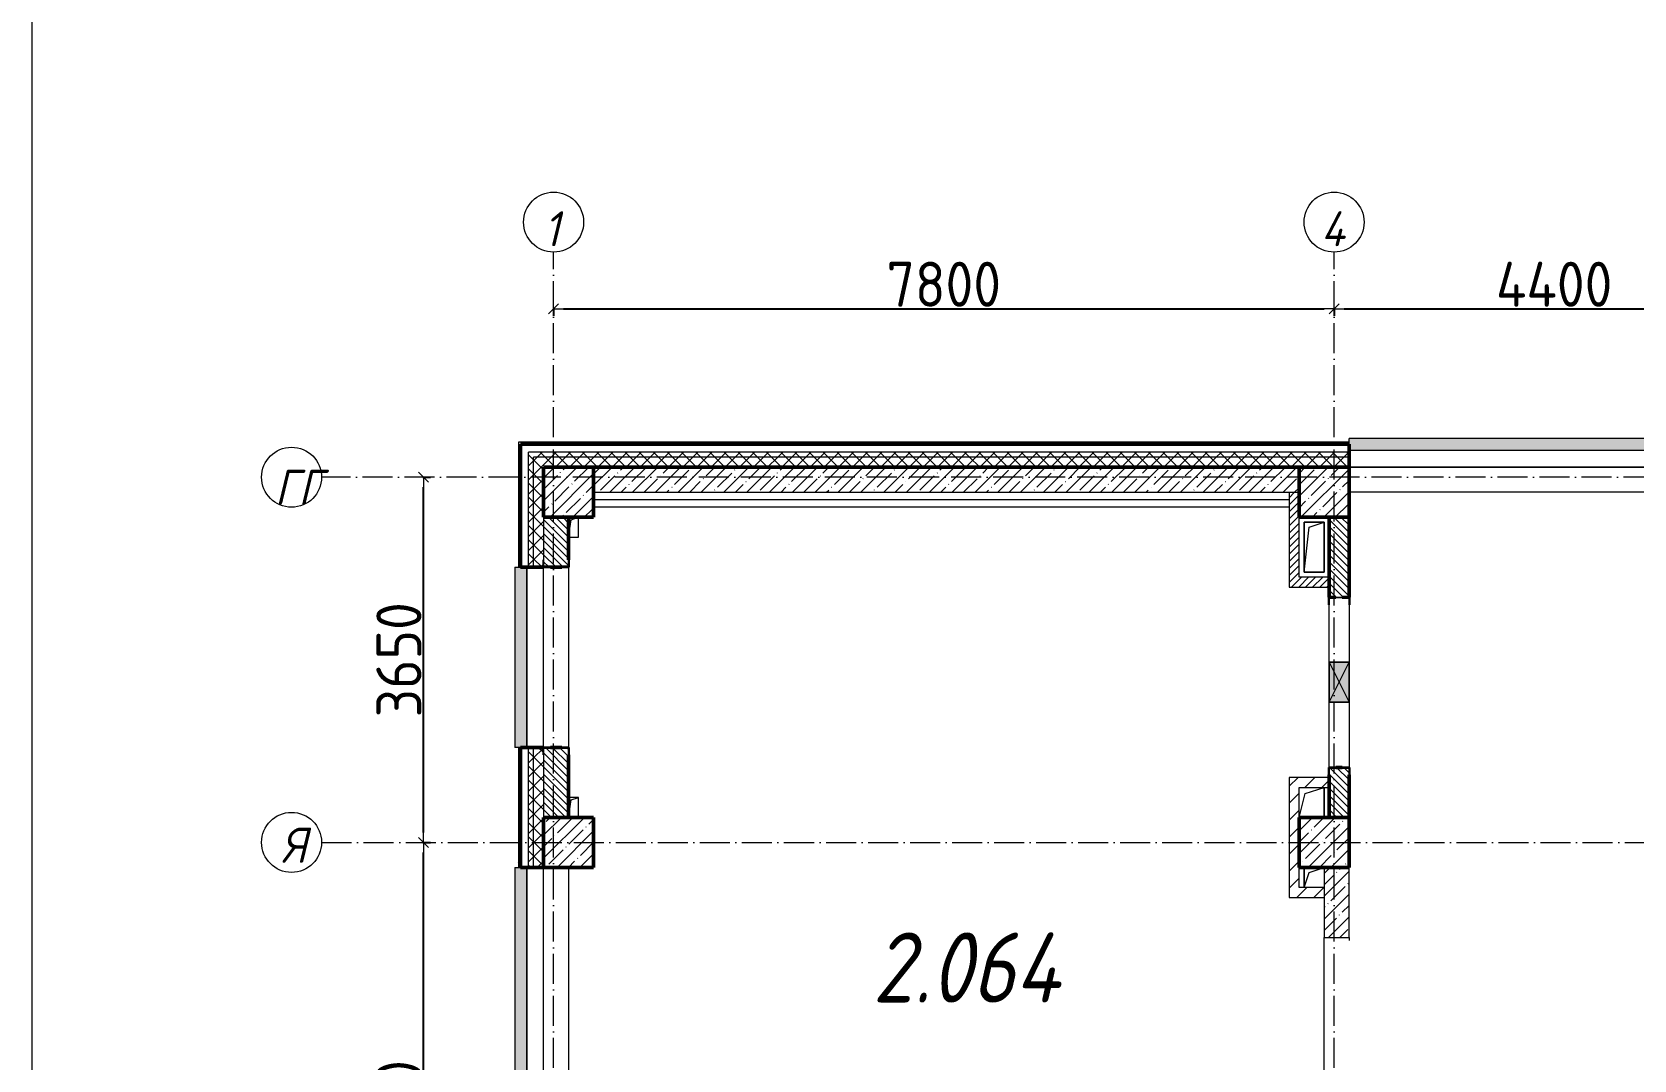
# Model space of a CAD drawing. Header units: millimetres. Extents: x -12989 to 629078, y -109036 to 555275.
# Drawn here: x 35697 to 51707, y 105520 to 115795 of the extents above; entities that cross this region are included whole.
import ezdxf

# ---------------------------------------------------------------- set-up
doc = ezdxf.new("R2010")
doc.units = ezdxf.units.MM
doc.linetypes.add('50_200_ШТРИХ_1Т_ш5_п1_п1_', pattern=[700, 500, -100, 0, -100])
for name, color, linetype, lineweight in [('A-____-____-DIMS', 7, 'Continuous', 9), ('A-DETL-____-OTLN-4', 7, 'Continuous', 18), ('A-DETL-GENF-OTLN', 7, 'Continuous', 9), ('A-FLOR-____-OTLN', 7, 'Continuous', 9), ('A-GENM-____-MCUT', 7, 'Continuous', 25), ('A-GENM-____-OTLN', 7, 'Continuous', 9), ('A-GENM-____-OTLN-1', 7, 'Continuous', 25), ('A-GLAZ-____-OTLN', 7, 'Continuous', 9), ('A-WALL-____-MCUT-1', 7, 'Continuous', 9), ('A-WALL-____-MCUT-2', 7, 'Continuous', 50), ('A-WALL-____-MCUT-3', 7, 'Continuous', 9), ('A-WALL-____-OTLN', 7, 'Continuous', 9), ('A-WALL-____-PATT-1', 7, 'Continuous', 9), ('A-WALL-FNSH-MCUT-1', 7, 'Continuous', 9), ('I-WALL-____-OTLN', 7, 'Continuous', 9), ('S-COLS-____-MCUT', 7, 'Continuous', 50), ('S-COLS-____-OTLN', 7, 'Continuous', 9), ('S-GRID-____-IDEN', 7, 'Continuous', 9), ('S-GRID-____-OTLN-1', 7, '50_200_ШТРИХ_1Т_ш5_п1_п1_', 9), ('Марки помещений', 7, 'Continuous', 9)]:
    doc.layers.add(name, color=color, linetype=linetype, lineweight=lineweight)
doc.layers.add('A-GLAZ-____-OTLN-1', color=7, linetype='Continuous', lineweight=9, true_color=0xc0c0c0)
doc.styles.add('ISOCPEUR_I', font='isocpeui.ttf', dxfattribs={"width": 0.9, "height": 2.5})
doc.styles.add('ISOCPEUR_I_3', font='isocpeui.ttf', dxfattribs={"width": 0.85, "height": 2.2})
doc.styles.add('СПДС', font='isocpeur.ttf', dxfattribs={"width": 0.9})
doc.dimstyles.new('Размера А3', dxfattribs={"dimtxt": 200, "dimasz": 100, "dimexe": 70, "dimexo": 100, "dimgap": 20, "dimtad": 1, "dimdec": 0, "dimrnd": 10, "dimzin": 0, "dimdsep": 46, "dimtxsty": 'СПДС', "dimblk": 'ARROWHEAD_6', "dimcen": 1, "dimclrd": 256, "dimclre": 256, "dimclrt": 256, "dimazin": 0, "dimtfac": 1, "dimtdec": 0, "dimtmove": 2, "dimatfit": 3, "dimfxl": 1, "dimtolj": 1, "dimtzin": 0, "dimarcsym": 0})
pattern_1 = [(45, (43259.71, 63713.66), (-70.71068, 70.71068), []), (135, (43259.71, 63713.66), (-70.71068, -70.71068), [])]
pattern_2 = [(45, (43259.71, 63713.66), (-35.35534, 35.35534), [])]
pattern_3 = [(45, (43259.71, 63713.66), (-114.04925, 114.04925), []), (45, (43373.76, 63713.66), (-114.04925, 114.04925), [201.612, -40.322, 3.353, -36.97])]
pattern_4 = [(135, (43259.71, 63713.66), (-35.35534, -35.35534), [])]
pattern_5 = [(45, (43259.71, 63713.66), (-84.8528, 84.8528), [])]
pattern_6 = [(45, (43259.71, 63713.66), (-85.53659, 85.53659), []), (45, (43316.74, 63713.66), (-85.53659, 85.53659), [])]

# ---------------------------------------------------------------- blocks, each defined once
blk = doc.blocks.new('BSC_Колонна _Прямоугольная - 500х500-V40-АР1_План отверстий 2 этажа в осях 1-64_А-ГГ')
at = {"layer": 'S-COLS-____-OTLN'}
h = blk.add_hatch(dxfattribs=at)
h.set_pattern_fill('FP_69', color=256, style=0, pattern_type=2)
h.set_pattern_definition([(45, (2200, -47481.04), (-114.04925, 114.04925), []), (45, (2314.05, -47481.04), (-114.04925, 114.04925), [201.613, -40.323, 3.353, -36.97])])
h.paths.add_polyline_path([(-250, -250), (250, -250), (250, 250), (-250, 250)], flags=0)
at = {"layer": 'S-COLS-____-MCUT'}
for p, q in [((250, 250), (-250, 250)), ((-250, 250), (-250, -250)), ((250, -250), (250, 250)), ((-250, -250), (250, -250))]:
    blk.add_line(p, q, dxfattribs=at)
blk = doc.blocks.new('BSC_Колонна _Прямоугольная - 500х500-V41-АР1_План отверстий 2 этажа в осях 1-64_А-ГГ')
at = {"layer": 'S-COLS-____-OTLN'}
h = blk.add_hatch(dxfattribs=at)
h.set_pattern_fill('FP_70', color=256, style=0, pattern_type=2)
h.set_pattern_definition([(45, (-5350, -47481.04), (-114.04925, 114.04925), []), (45, (-5235.95, -47481.04), (-114.04925, 114.04925), [201.613, -40.323, 3.353, -36.97])])
h.paths.add_polyline_path([(-250, -250), (250, -250), (250, 250), (-250, 250)], flags=0)
at = {"layer": 'S-COLS-____-MCUT'}
for p, q in [((250, 250), (-250, 250)), ((-250, 250), (-250, -250)), ((250, -250), (250, 250)), ((-250, -250), (250, -250))]:
    blk.add_line(p, q, dxfattribs=at)
blk = doc.blocks.new('BSC_Колонна _Прямоугольная - 500х500-V50-АР1_План отверстий 2 этажа в осях 1-64_А-ГГ')
at = {"layer": 'S-COLS-____-OTLN'}
h = blk.add_hatch(dxfattribs=at)
h.set_pattern_fill('FP_79', color=256, style=0, pattern_type=2)
h.set_pattern_definition([(45, (2200, -43981.04), (-114.04925, 114.04925), []), (45, (2314.05, -43981.04), (-114.04925, 114.04925), [201.613, -40.323, 3.353, -36.97])])
h.paths.add_polyline_path([(-250, -250), (250, -250), (250, 250), (-250, 250), (-250, -245)], flags=0)
at = {"layer": 'S-COLS-____-MCUT'}
for p, q in [((250, 250), (-250, 250)), ((-250, 250), (-250, -250)), ((250, -250), (250, 250)), ((-250, -250), (250, -250))]:
    blk.add_line(p, q, dxfattribs=at)
blk = doc.blocks.new('BSC_Колонна _Прямоугольная - 500х500-V51-АР1_План отверстий 2 этажа в осях 1-64_А-ГГ')
at = {"layer": 'S-COLS-____-OTLN'}
h = blk.add_hatch(dxfattribs=at)
h.set_pattern_fill('FP_80', color=256, style=0, pattern_type=2)
h.set_pattern_definition([(45, (-5350, -43981.04), (-114.04925, 114.04925), []), (45, (-5235.95, -43981.04), (-114.04925, 114.04925), [201.613, -40.323, 3.353, -36.97])])
h.paths.add_polyline_path([(-250, -250), (250, -250), (250, 250), (-250, 250)], flags=0)
at = {"layer": 'S-COLS-____-MCUT'}
for p, q in [((250, 250), (-250, 250)), ((-250, 250), (-250, -250)), ((250, -250), (250, 250)), ((-250, -250), (250, -250))]:
    blk.add_line(p, q, dxfattribs=at)
blk = doc.blocks.new('Отлив_СКБ - Отлив витража_120_НВФ-31885342-АР1_План отверстий 2 этажа в осях 1-64_А-ГГ')
at = {"layer": 'A-GLAZ-____-OTLN-1'}
for points in [[(0, 0), (0, -2), (7800, -2), (7800, 0), (2809, 0)], [(0, -2), (0, -120), (7800, -120), (7800, -2), (2809, -2)]]:
    blk.add_hatch(color=256, dxfattribs=at).paths.add_polyline_path(points, flags=0)
at = {"layer": 'A-GLAZ-____-OTLN'}
for p, q in [((0, 0), (7800, 0)), ((7800, -2), (0, -2)), ((0, -120), (0, -83)), ((0, -120), (7800, -120)), ((7800, -83), (7800, -120))]:
    blk.add_line(p, q, dxfattribs=at)
blk = doc.blocks.new('Фахверк_СКБ_Уголок - 250_2700-27497298-АР1_План отверстий 2 этажа в осях 1-64_А-ГГ')
at = {"layer": 'A-GENM-____-MCUT'}
for p, q in [((200, 181), (125, 181)), ((125, 181), (125, 106)), ((131, 106), (131, 175)), ((131, 175), (200, 175)), ((200, 175), (200, 181)), ((125, 106), (131, 106)), ((131, -6), (125, -6)), ((125, -6), (125, -81)), ((125, -81), (200, -81)), ((131, -75), (131, -6)), ((200, -75), (131, -75)), ((200, -81), (200, -75))]:
    blk.add_line(p, q, dxfattribs=at)
blk = doc.blocks.new('АР_Перемычка - АР_Перемычка-28448550-АР1_План отверстий 2 этажа в осях 1-64_А-ГГ')
at = {"layer": 'A-GENM-____-OTLN'}
blk.add_line((-350, -100), (-342, -100), dxfattribs=at)
blk = doc.blocks.new('154_Стойка_СКБ_Уголок - СМ-2480_200-28447058-АР1_План отверстий 2 этажа в осях 1-64_А-ГГ')
at = {"layer": 'A-GENM-____-MCUT'}
for p, q in [((125, 156), (125, 81)), ((200, 156), (125, 156)), ((125, 81), (131, 81)), ((131, 19), (125, 19)), ((125, 19), (125, -56)), ((131, 81), (131, 150)), ((131, 150), (200, 150)), ((131, -50), (131, 19)), ((200, 150), (200, 156)), ((125, -56), (200, -56)), ((200, -50), (131, -50)), ((200, -56), (200, -50))]:
    blk.add_line(p, q, dxfattribs=at)
blk = doc.blocks.new('Стойка_Влож_Полоса боковая - Полоса-28346330-АР1_План отверстий 2 этажа в осях 1-64_А-ГГ')
at = {"layer": 'A-GENM-____-OTLN'}
for p, q in [((-5, -31), (-5, 31)), ((0, 31), (0, -31))]:
    blk.add_line(p, q, dxfattribs=at)
blk = doc.blocks.new('Стойка_Влож_Уголок - Уголок-28346305-АР1_План отверстий 2 этажа в осях 1-64_А-ГГ')
at = {"layer": 'A-GENM-____-MCUT'}
for p, q in [((75, 75), (0, 75)), ((0, 0), (6, 0)), ((6, 69), (75, 69)), ((6, 0), (6, 69)), ((75, 69), (75, 75))]:
    blk.add_line(p, q, dxfattribs=at)
blk = doc.blocks.new('Стойка_Влож_Уголок - Уголок-28346304-АР1_План отверстий 2 этажа в осях 1-64_А-ГГ')
at = {"layer": 'A-GENM-____-MCUT'}
for p, q in [((6, 0), (0, 0)), ((6, -69), (6, 0)), ((0, -75), (75, -75)), ((75, -69), (6, -69)), ((75, -75), (75, -69))]:
    blk.add_line(p, q, dxfattribs=at)
blk = doc.blocks.new('Фахверк_СКБ_Уголок - 200_3960-28268576-АР1_План отверстий 2 этажа в осях 1-64_А-ГГ')
at = {"layer": 'A-GENM-____-MCUT'}
for p, q in [((200, 156), (125, 156)), ((125, 156), (125, 81)), ((125, 81), (131, 81)), ((131, 19), (125, 19)), ((125, 19), (125, -56)), ((131, 81), (131, 150)), ((131, 150), (200, 150)), ((131, -50), (131, 19)), ((200, 150), (200, 156)), ((125, -56), (200, -56)), ((200, -50), (131, -50)), ((200, -56), (200, -50))]:
    blk.add_line(p, q, dxfattribs=at)
blk = doc.blocks.new('AR_Отверстие прямоугольное _в плите_ - AR_Отверстие прямоугольное _в плите_-V154-АР1_План отверстий 2 этажа в осях 1-64_А-ГГ')
at = {"layer": 'A-GENM-____-OTLN'}
for p, q in [((100, 250), (-100, 250)), ((-100, 250), (-100, -250)), ((-100, -250), (-50, 200)), ((-50, 200), (100, 250)), ((100, -250), (100, 250)), ((-100, -250), (100, -250))]:
    blk.add_line(p, q, dxfattribs=at)
blk = doc.blocks.new('AR_Отверстие прямоугольное _в плите_ - AR_Отверстие прямоугольное _в плите_-30510733-АР1_План отверстий 2 этажа в осях 1-64_А-ГГ')
at = {"layer": 'A-GENM-____-OTLN'}
for p, q in [((-50, -100), (-25, 75)), ((-25, 75), (50, 100)), ((50, -100), (50, 100)), ((-50, -100), (50, -100))]:
    blk.add_line(p, q, dxfattribs=at)
blk = doc.blocks.new('AR_Отверстие прямоугольное _в плите_ - AR_Отверстие прямоугольное _в плите_-V158-АР1_План отверстий 2 этажа в осях 1-64_А-ГГ')
at = {"layer": 'A-GENM-____-OTLN'}
for p, q in [((50, 100), (-50, 100)), ((-50, -100), (-25, 75)), ((-25, 75), (50, 100)), ((50, -100), (50, 100))]:
    blk.add_line(p, q, dxfattribs=at)
blk = doc.blocks.new('AR_Отверстие прямоугольное _в плите_ - AR_Отверстие прямоугольное _в плите_-V187-АР1_План отверстий 2 этажа в осях 1-64_А-ГГ')
at = {"layer": 'A-GENM-____-OTLN'}
for p, q in [((-100, 100), (-100, -100)), ((-100, -100), (-50, 50)), ((-50, 50), (100, 100))]:
    blk.add_line(p, q, dxfattribs=at)
blk = doc.blocks.new('AR_Отверстие прямоугольное _в плите_ - AR_Отверстие прямоугольное _в плите_-30552590-АР1_План отверстий 2 этажа в осях 1-64_А-ГГ')
at = {"layer": 'A-GENM-____-OTLN'}
for p, q in [((-125, -150), (-63, 88)), ((-63, 88), (125, 150)), ((125, -150), (125, 150))]:
    blk.add_line(p, q, dxfattribs=at)
blk = doc.blocks.new('Отлив_СКБ - Отлив витража_120_НВФ-31885689-АР1_План отверстий 2 этажа в осях 1-64_А-ГГ')
at = {"layer": 'A-GLAZ-____-OTLN-1'}
for points in [[(1800, 2), (1800, 120), (0, 120), (0, 2), (1103, 2)], [(1103, 0), (1800, 0), (1800, 2), (0, 2), (0, 0)]]:
    blk.add_hatch(color=256, dxfattribs=at).paths.add_polyline_path(points, flags=0)
at = {"layer": 'A-GLAZ-____-OTLN'}
for p, q in [((0, 83), (0, 120)), ((1800, 120), (0, 120)), ((0, 2), (1800, 2)), ((1800, 120), (1800, 83)), ((1800, 0), (0, 0))]:
    blk.add_line(p, q, dxfattribs=at)
blk = doc.blocks.new('Отлив_СКБ - Отлив витража_120_НВФ-31886035-АР1_План отверстий 2 этажа в осях 1-64_А-ГГ')
at = {"layer": 'A-GLAZ-____-OTLN-1'}
for points in [[(0, 120), (0, 2), (4800, 2), (4800, 120), (3085, 120)], [(0, 2), (0, 0), (4800, 0), (4800, 2), (3085, 2)]]:
    blk.add_hatch(color=256, dxfattribs=at).paths.add_polyline_path(points, flags=0)
at = {"layer": 'A-GLAZ-____-OTLN'}
for p, q in [((0, 83), (0, 120)), ((4800, 120), (0, 120)), ((0, 2), (4800, 2)), ((4800, 120), (4800, 83)), ((4800, 0), (0, 0))]:
    blk.add_line(p, q, dxfattribs=at)
blk = doc.blocks.new('AR_Отверстие прямоугольное _в стене__БезПР - AR_Отверстие прямоугольное _в стене__БезПР-36428632-АР1_План отверстий 2 этажа в осях 1-64_А-ГГ')
at = {"layer": 'A-GLAZ-____-OTLN'}
blk.add_hatch(color=256, dxfattribs=at).paths.add_polyline_path([(-200, -100), (200, -100), (200, 100), (-200, 100)], flags=0)
at = {"layer": 'A-DETL-GENF-OTLN'}
for p, q in [((-200, -100), (-200, 100)), ((-200, 100), (200, 100)), ((200, 100), (-200, -100)), ((-200, 100), (200, -100)), ((200, 100), (-200, 100)), ((-200, 100), (-200, -100)), ((200, 100), (200, -100)), ((200, -100), (200, 100)), ((200, -100), (-200, -100)), ((-200, -100), (200, -100))]:
    blk.add_line(p, q, dxfattribs=at)
at = {"layer": 'A-GLAZ-____-OTLN'}
blk.add_line((200, 100), (-200, 100), dxfattribs=at)
blk = doc.blocks.new('Ось сетки - Круг_Ø6_00__ISO-2_5_0_9K_-25732049-АР1_План отверстий 2 этажа в осях 1-64_А-ГГ')
at = {"layer": 'S-GRID-____-IDEN'}
blk.add_circle((0, 0), 3, dxfattribs=at)
blk = doc.blocks.new('ARROWHEAD_6')
at = {"color": 0, "linetype": 'Continuous'}
for p, q in [((0, 0), (-1, 0)), ((-0.5, -0.5), (0.5, 0.5))]:
    blk.add_line(p, q, dxfattribs=at)
blk = doc.blocks.new('*D2651')
at = {"layer": 'A-____-____-DIMS', "lineweight": -2, "transparency": 16777216}
for p, q in [((-19249, 502997), (-19173, 502997)), ((-19243, 497597), (-19243, 502897)), ((-19249, 497497), (-19173, 497497))]:
    blk.add_line(p, q, dxfattribs=at)
at = {"layer": 'Defpoints', "color": 0, "transparency": 16777216}
for p in [(-19349, 502997), (-19243, 502997), (-19349, 497497)]:
    blk.add_point(p, dxfattribs=at)
at = {"layer": 'A-____-____-DIMS', "lineweight": -2, "transparency": 16777216, "xscale": 100, "yscale": 100, "zscale": 100}
for p, rotation in [((-19243, 502997), 90), ((-19243, 497497), 270)]:
    blk.add_blockref('ARROWHEAD_6', p, dxfattribs=dict(at, rotation=rotation))
at = {"layer": 'A-____-____-DIMS', "transparency": 16777216, "insert": (-19488, 500247), "char_height": 450, "attachment_point": 5, "rotation": 90, "style": 'СПДС'}
blk.add_mtext('\\A1;5500', dxfattribs=at)
blk = doc.blocks.new('*D2652')
at = {"layer": 'A-____-____-DIMS', "lineweight": -2, "transparency": 16777216}
for p, q in [((-19249, 506647), (-19173, 506647)), ((-19243, 503097), (-19243, 506547)), ((-19249, 502997), (-19173, 502997))]:
    blk.add_line(p, q, dxfattribs=at)
at = {"layer": 'Defpoints', "color": 0, "transparency": 16777216}
for p in [(-19349, 506647), (-19243, 506647), (-19349, 502997)]:
    blk.add_point(p, dxfattribs=at)
at = {"layer": 'A-____-____-DIMS', "lineweight": -2, "transparency": 16777216, "xscale": 100, "yscale": 100, "zscale": 100}
for p, rotation in [((-19243, 506647), 90), ((-19243, 502997), 270)]:
    blk.add_blockref('ARROWHEAD_6', p, dxfattribs=dict(at, rotation=rotation))
at = {"layer": 'A-____-____-DIMS', "transparency": 16777216, "insert": (-19488, 504822), "char_height": 450, "attachment_point": 5, "rotation": 90, "style": 'СПДС'}
blk.add_mtext('\\A1;3650', dxfattribs=at)
blk = doc.blocks.new('*D2717')
at = {"layer": 'A-____-____-DIMS', "lineweight": -2, "transparency": 16777216}
for p, q in [((-17942, 508337), (-17942, 508261)), ((-17842, 508331), (-10242, 508331)), ((-10142, 508337), (-10142, 508261))]:
    blk.add_line(p, q, dxfattribs=at)
at = {"layer": 'Defpoints', "color": 0, "transparency": 16777216}
for p in [(-17942, 508437), (-10142, 508437), (-10142, 508331)]:
    blk.add_point(p, dxfattribs=at)
at = {"layer": 'A-____-____-DIMS', "lineweight": -2, "transparency": 16777216, "xscale": 100, "yscale": 100, "zscale": 100, "rotation": 180}
blk.add_blockref('ARROWHEAD_6', (-17942, 508331), dxfattribs=at)
at = {"layer": 'A-____-____-DIMS', "lineweight": -2, "transparency": 16777216, "xscale": 100, "yscale": 100, "zscale": 100}
blk.add_blockref('ARROWHEAD_6', (-10142, 508331), dxfattribs=at)
at = {"layer": 'A-____-____-DIMS', "transparency": 16777216, "insert": (-14042, 508576), "char_height": 450, "attachment_point": 5, "style": 'СПДС'}
blk.add_mtext('\\A1;7800', dxfattribs=at)
blk = doc.blocks.new('*D2718')
at = {"layer": 'A-____-____-DIMS', "lineweight": -2, "transparency": 16777216}
for p, q in [((-10142, 508337), (-10142, 508261)), ((-10042, 508331), (-5842, 508331)), ((-5742, 508337), (-5742, 508261))]:
    blk.add_line(p, q, dxfattribs=at)
at = {"layer": 'Defpoints', "color": 0, "transparency": 16777216}
for p in [(-10142, 508437), (-5742, 508437), (-5742, 508331)]:
    blk.add_point(p, dxfattribs=at)
at = {"layer": 'A-____-____-DIMS', "lineweight": -2, "transparency": 16777216, "xscale": 100, "yscale": 100, "zscale": 100, "rotation": 180}
blk.add_blockref('ARROWHEAD_6', (-10142, 508331), dxfattribs=at)
at = {"layer": 'A-____-____-DIMS', "lineweight": -2, "transparency": 16777216, "xscale": 100, "yscale": 100, "zscale": 100}
blk.add_blockref('ARROWHEAD_6', (-5742, 508331), dxfattribs=at)
at = {"layer": 'A-____-____-DIMS', "transparency": 16777216, "insert": (-7942, 508576), "char_height": 450, "attachment_point": 5, "style": 'СПДС'}
blk.add_mtext('\\A1;4400', dxfattribs=at)
blk = doc.blocks.new('2этаж')
at = {"layer": 'S-GRID-____-OTLN-1', "color": 251, "ltscale": 0.6, "true_color": 0x636466}
for p, q in [((-17941.7, 454533.3), (-17941.7, 508896.9)), ((-10141.7, 454533.3), (-10141.7, 508896.9)), ((11116.1, 506647), (-20260.4, 506647)), ((-20260.4, 502997), (11116.1, 502997))]:
    blk.add_line(p, q, dxfattribs=at)
at = {"layer": 'S-GRID-____-IDEN', "char_height": 350, "attachment_point": 1, "style": 'ISOCPEUR_I'}
for s, insert, width in [('\\fISOCPEUR|b0|i1|c204|p34|;\\W.9;1', (-18039.5, 509305.7), 144.304), ('\\fISOCPEUR|b0|i1|c204|p34|;\\W.9;4', (-10272.3, 509305.7), 223.671), ('ГГ', (-20727.5, 506723.1), 404.05), ('\\fISOCPEUR|b0|i1|c204|p34|;\\W.9;Я', (-20658.4, 503143.6), 223.671)]:
    blk.add_mtext(s, dxfattribs=dict(at, insert=insert, width=width))
at = {"layer": 'A-____-____-DIMS'}
for base, p1, p2, picture, middle in [((-10141.7, 508330.7), (-17941.7, 508436.8), (-10141.7, 508436.8), '*D2717', (-14041.7, 508575.7)), ((-5741.7, 508330.7), (-10141.7, 508436.8), (-5741.7, 508436.8), '*D2718', (-7941.7, 508575.7))]:
    dim = blk.add_linear_dim(base=base, p1=p1, p2=p2, dimstyle='Размера А3', override={"dimtxt": 450}, dxfattribs=at)
    dim.commit()
    dim.dimension.update_dxf_attribs({"geometry": picture, "text_midpoint": middle})
for base, p1, p2, picture, middle in [((-19243.1, 506647), (-19349.1, 502997), (-19349.1, 506647), '*D2652', (-19488.1, 504822)), ((-19243.1, 502997), (-19349.1, 497497), (-19349.1, 502997), '*D2651', (-19488.1, 500247))]:
    dim = blk.add_linear_dim(base=base, p1=p1, p2=p2, angle=90, dimstyle='Размера А3', override={"dimtxt": 450}, dxfattribs=at)
    dim.commit()
    dim.dimension.update_dxf_attribs({"geometry": picture, "text_midpoint": middle})

msp = doc.modelspace()

# ---------------------------------------------------------------- hatches: boundary and pattern name
at = {"layer": 'A-WALL-____-PATT-1'}
h = msp.add_hatch(dxfattribs=at)
h.set_pattern_fill('FP_3', color=256, style=0, pattern_type=2)
h.set_pattern_definition(pattern_6)
h.paths.add_polyline_path([(40579.7115, 95774.7006), (40579.7115, 96794.7006), (40559.7115, 96794.7006), (40559.7115, 95774.7006)], flags=0)
h.paths.add_polyline_path([(40559.7115, 98594.7006), (40579.7115, 98594.7006), (40579.7115, 99719.7006), (40559.7115, 99719.7006), (40559.7115, 98849.327)], flags=0)
h.paths.add_polyline_path([(40579.7115, 101519.7006), (40579.7115, 102644.7006), (40559.7115, 102644.7006), (40559.7115, 101519.7006)], flags=0)
h.paths.add_polyline_path([(40579.7115, 107444.7006), (40579.7115, 108644.7006), (40559.7115, 108644.7006), (40559.7115, 107444.7006)], flags=0)
h.paths.add_polyline_path([(40559.7115, 110444.7006), (40579.7115, 110444.7006), (40579.7115, 111694.7006), (40559.7115, 111694.7006), (40559.7115, 110889.243)], flags=0)
h = msp.add_hatch(dxfattribs=at)
h.set_pattern_fill('FP_3', color=256, style=0, pattern_type=2)
h.set_pattern_definition(pattern_6)
h.paths.add_polyline_path([(67039.7115, 111674.7006), (67039.7115, 111694.7006), (58859.7115, 111694.7006), (58859.7115, 111674.7006), (64455.5933, 111674.7006)], flags=0)
h.paths.add_polyline_path([(57859.7115, 111674.7006), (57859.7115, 111694.7006), (56659.7115, 111694.7006), (56659.7115, 111674.7006), (57385.7362, 111674.7006)], flags=0)
h.paths.add_polyline_path([(48859.7115, 111674.7006), (48859.7115, 111694.7006), (40579.7115, 111694.7006), (40579.7115, 111674.7006), (48548.4147, 111674.7006)], flags=0)
h = msp.add_hatch(dxfattribs=at)
h.set_pattern_fill('FP_1', color=256, style=0, pattern_type=2)
h.set_pattern_definition(pattern_1)
h.paths.add_polyline_path([(40709.7115, 95944.7006), (40709.7115, 96794.7006), (40659.7115, 96794.7006), (40659.7115, 95944.7006)], flags=0)
h.paths.add_polyline_path([(40709.7115, 98594.7006), (40709.7115, 99719.7006), (40659.7115, 99719.7006), (40659.7115, 98594.7006)], flags=0)
h.paths.add_polyline_path([(40709.7115, 101519.7006), (40709.7115, 102644.7006), (40659.7115, 102644.7006), (40659.7115, 101519.7006)], flags=0)
h.paths.add_polyline_path([(40709.7115, 107444.7006), (40709.7115, 108644.7006), (40659.7115, 108644.7006), (40659.7115, 107444.7006)], flags=0)
h.paths.add_polyline_path([(40709.7115, 110444.7006), (40709.7115, 111594.7006), (40659.7115, 111594.7006), (40659.7115, 110444.7006)], flags=0)
h = msp.add_hatch(dxfattribs=at)
h.set_pattern_fill('FP_1', color=256, style=0, pattern_type=2)
h.set_pattern_definition(pattern_1)
h.paths.add_polyline_path([(66909.7115, 111544.7006), (66959.7115, 111544.7006), (66959.7115, 111594.7006), (58859.7115, 111594.7006), (58859.7115, 111544.7006), (64455.5933, 111544.7006)], flags=0)
h.paths.add_polyline_path([(57859.7115, 111544.7006), (57859.7115, 111594.7006), (56659.7115, 111594.7006), (56659.7115, 111544.7006), (57385.7362, 111544.7006)], flags=0)
h.paths.add_polyline_path([(48548.4147, 111544.7006), (48859.7115, 111544.7006), (48859.7115, 111594.7006), (40709.7115, 111594.7006), (40709.7115, 111544.7006), (46780.9505, 111544.7006)], flags=0)
h = msp.add_hatch(dxfattribs=at)
h.set_pattern_fill('FP_1', color=256, style=0, pattern_type=2)
h.set_pattern_definition(pattern_1)
h.paths.add_polyline_path([(40809.7115, 95944.7006), (40809.7115, 96719.7006), (40803.7115, 96719.7006), (40803.7115, 96794.7006), (40709.7115, 96794.7006), (40709.7115, 95944.7006)], flags=0)
h.paths.add_polyline_path([(40709.7115, 98594.7006), (40803.7115, 98594.7006), (40803.7115, 98669.7006), (40809.7115, 98669.7006), (40809.7115, 99644.7006), (40803.7115, 99644.7006), (40803.7115, 99719.7006), (40709.7115, 99719.7006), (40709.7115, 98849.327)], flags=0)
h.paths.add_polyline_path([(40709.7115, 101519.7006), (40803.7115, 101519.7006), (40803.7115, 101594.7006), (40809.7115, 101594.7006), (40809.7115, 102569.7006), (40803.7115, 102569.7006), (40803.7115, 102644.7006), (40709.7115, 102644.7006), (40709.7115, 101525.7006)], flags=0)
h.paths.add_polyline_path([(40809.7115, 107444.7006), (40809.7115, 108569.7006), (40803.7115, 108569.7006), (40803.7115, 108644.7006), (40709.7115, 108644.7006), (40709.7115, 107444.7006)], flags=0)
h.paths.add_polyline_path([(40709.7115, 110444.7006), (40803.7115, 110444.7006), (40803.7115, 110519.7006), (40809.7115, 110519.7006), (40809.7115, 111544.7006), (40709.7115, 111544.7006), (40709.7115, 110889.243)], flags=0)
h = msp.add_hatch(dxfattribs=at)
h.set_pattern_fill('FP_1', color=256, style=0, pattern_type=2)
h.set_pattern_definition(pattern_1)
h.paths.add_polyline_path([(66809.7115, 111444.7006), (66909.7115, 111444.7006), (66909.7115, 111544.7006), (58859.7115, 111544.7006), (58859.7115, 111444.7006), (64455.5933, 111444.7006)], flags=0)
h.paths.add_polyline_path([(57859.7115, 111444.7006), (57859.7115, 111544.7006), (56659.7115, 111544.7006), (56659.7115, 111450.7006), (56734.7115, 111450.7006), (56734.7115, 111444.7006), (57385.7362, 111444.7006)], flags=0)
h.paths.add_polyline_path([(48859.7115, 111444.7006), (48859.7115, 111544.7006), (40809.7115, 111544.7006), (40809.7115, 111444.7006), (48548.4147, 111444.7006)], flags=0)
h = msp.add_hatch(dxfattribs=at)
h.set_pattern_fill('FP_25', color=256, style=0, pattern_type=2)
h.set_pattern_definition(pattern_3)
h.paths.add_polyline_path([(48359.7115, 111194.7006), (48359.7115, 111444.7006), (41309.7115, 111444.7006), (41309.7115, 111194.7006), (46780.9505, 111194.7006)], flags=0)
h = msp.add_hatch(dxfattribs=at)
h.set_pattern_fill('FP_5', color=256, style=0, pattern_type=2)
h.set_pattern_definition(pattern_2)
h.paths.add_polyline_path([(48359.7115, 110244.7006), (48359.7115, 111194.7006), (48259.7115, 111194.7006), (48259.7115, 110244.7006)], flags=0)
h = msp.add_hatch(dxfattribs=at)
h.set_pattern_fill('FP_6', color=256, style=0, pattern_type=2)
h.set_pattern_definition(pattern_4)
h.paths.add_polyline_path([(41059.7115, 107944.7006), (41059.7115, 108638.7006), (40990.7115, 108638.7006), (40990.7115, 108644.7006), (40878.7115, 108644.7006), (40878.7115, 108638.7006), (40809.7115, 108638.7006), (40809.7115, 107944.7006)], flags=0)
h.paths.add_polyline_path([(40990.7115, 110444.7006), (40990.7115, 110450.7006), (41059.7115, 110450.7006), (41059.7115, 110944.7006), (40809.7115, 110944.7006), (40809.7115, 110450.7006), (40878.7115, 110450.7006), (40878.7115, 110444.7006)], flags=0)
h = msp.add_hatch(dxfattribs=at)
h.set_pattern_fill('FP_6', color=256, style=0, pattern_type=2)
h.set_pattern_definition(pattern_4)
h.paths.add_polyline_path([(48728.7115, 107944.7006), (48859.7115, 107944.7006), (48859.7115, 108438.7006), (48790.7115, 108438.7006), (48790.7115, 108444.7006), (48728.7115, 108444.7006), (48728.7115, 108438.7006), (48659.7115, 108438.7006), (48659.7115, 107944.7006)], flags=0)
h.paths.add_polyline_path([(48728.7115, 110144.7006), (48859.7115, 110144.7006), (48859.7115, 110944.7006), (48659.7115, 110944.7006), (48659.7115, 110144.7006), (48699.7115, 110144.7006)], flags=0)
h = msp.add_hatch(dxfattribs=at)
h.set_pattern_fill('FP_5', color=256, style=0, pattern_type=2)
h.set_pattern_definition(pattern_2)
h.paths.add_polyline_path([(48359.7115, 110244.7006), (48659.7115, 110244.7006), (48659.7115, 110344.7006), (48359.7115, 110344.7006)], flags=0)
h = msp.add_hatch(dxfattribs=at)
h.set_pattern_fill('FP_4', color=256, style=0, pattern_type=2)
h.set_pattern_definition(pattern_5)
h.paths.add_polyline_path([(48259.7115, 107144.7006), (48359.7115, 107144.7006), (48359.7115, 108344.7006), (48259.7115, 108344.7006), (48259.7115, 107444.7006)], flags=0)
h = msp.add_hatch(dxfattribs=at)
h.set_pattern_fill('FP_4', color=256, style=0, pattern_type=2)
h.set_pattern_definition(pattern_5)
h.paths.add_polyline_path([(48659.7115, 108244.7006), (48659.7115, 108344.7006), (48359.7115, 108344.7006), (48359.7115, 108244.7006)], flags=0)
h = msp.add_hatch(dxfattribs=at)
h.set_pattern_fill('FP_25', color=256, style=0, pattern_type=2)
h.set_pattern_definition(pattern_3)
h.paths.add_polyline_path([(48859.7115, 102444.7006), (48859.7115, 104944.7006), (48609.7115, 104944.7006), (48609.7115, 102444.7006)], flags=0)
h.paths.add_polyline_path([(48609.7115, 106744.7006), (48859.7115, 106744.7006), (48859.7115, 107444.7006), (48609.7115, 107444.7006)], flags=0)
h = msp.add_hatch(dxfattribs=at)
h.set_pattern_fill('FP_4', color=256, style=0, pattern_type=2)
h.set_pattern_definition(pattern_5)
h.paths.add_polyline_path([(48609.7115, 107144.7006), (48609.7115, 107244.7006), (48359.7115, 107244.7006), (48359.7115, 107144.7006)], flags=0)

# ---------------------------------------------------------------- linework, layer by layer
at = {"color": 1, "lineweight": 0}
msp.add_lwpolyline([(35696.9246, 156516.3825), (148932.9246, 156516.3825), (148932.9246, 57688.3825), (35696.9246, 57688.3825)], close=True, dxfattribs=at)
at = {"layer": 'A-DETL-____-OTLN-4'}
for p, q in [((48259.7115, 111119.7006), (41309.7115, 111119.7006)), ((48259.7115, 111044.7006), (41309.7115, 111044.7006))]:
    msp.add_line(p, q, dxfattribs=at)
at = {"layer": 'A-FLOR-____-OTLN'}
for p, q in [((48409.7115, 110894.7006), (48609.7115, 110894.7006)), ((48409.7115, 110394.7006), (48409.7115, 110894.7006)), ((48609.7115, 110894.7006), (48609.7115, 110394.7006)), ((48609.7115, 110394.7006), (48409.7115, 110394.7006)), ((48609.7115, 108244.7006), (48609.7115, 107944.7006)), ((48409.7115, 107244.7006), (48409.7115, 107444.7006))]:
    msp.add_line(p, q, dxfattribs=at)
at = {"layer": 'A-WALL-____-MCUT-1'}
for p, q in [((48359.7115, 111444.7006), (41309.7115, 111444.7006)), ((41309.7115, 111194.7006), (48359.7115, 111194.7006)), ((48609.7115, 107444.7006), (48609.7115, 106744.7006)), ((48859.7115, 106744.7006), (48859.7115, 107444.7006)), ((48609.7115, 106744.7006), (48859.7115, 106744.7006))]:
    msp.add_line(p, q, dxfattribs=at)
at = {"layer": 'A-WALL-____-MCUT-2'}
for p, q in [((48859.7115, 111674.7006), (40579.7115, 111674.7006)), ((40579.7115, 111674.7006), (40579.7115, 110444.7006)), ((48859.7115, 111444.7006), (48859.7115, 111674.7006)), ((41309.7115, 111444.7006), (48359.7115, 111444.7006)), ((41059.7115, 110519.7006), (41059.7115, 110944.7006)), ((48659.7115, 110944.7006), (48659.7115, 110144.7006)), ((48859.7115, 110144.7006), (48859.7115, 110944.7006)), ((40579.7115, 110444.7006), (40803.7115, 110444.7006)), ((40878.7115, 110444.7006), (40990.7115, 110444.7006)), ((40803.7115, 108644.7006), (40579.7115, 108644.7006)), ((40579.7115, 108644.7006), (40579.7115, 107444.7006)), ((40990.7115, 108644.7006), (40878.7115, 108644.7006)), ((41059.7115, 107944.7006), (41059.7115, 108569.7006)), ((48790.7115, 108444.7006), (48728.7115, 108444.7006)), ((48659.7115, 108369.7006), (48659.7115, 107944.7006)), ((48859.7115, 107944.7006), (48859.7115, 108369.7006)), ((40579.7115, 107444.7006), (40809.7115, 107444.7006))]:
    msp.add_line(p, q, dxfattribs=at)
at = {"layer": 'A-WALL-____-MCUT-3'}
for p, q in [((40659.7115, 110444.7006), (40659.7115, 111594.7006)), ((48859.7115, 111594.7006), (40659.7115, 111594.7006)), ((48859.7115, 111544.7006), (40709.7115, 111544.7006)), ((40709.7115, 110444.7006), (40709.7115, 111544.7006)), ((40809.7115, 110944.7006), (40809.7115, 110519.7006)), ((40659.7115, 107444.7006), (40659.7115, 108644.7006)), ((40709.7115, 107444.7006), (40709.7115, 108644.7006)), ((40809.7115, 108569.7006), (40809.7115, 107944.7006))]:
    msp.add_line(p, q, dxfattribs=at)
at = {"layer": 'A-WALL-____-OTLN'}
for p, q in [((52859.7115, 111444.7006), (48859.7115, 111444.7006)), ((48859.7115, 111444.7006), (52859.7115, 111444.7006)), ((52859.7115, 111194.7006), (48859.7115, 111194.7006)), ((40809.7115, 108644.7006), (40809.7115, 110444.7006)), ((41059.7115, 110444.7006), (41059.7115, 108644.7006)), ((40809.7115, 102644.7006), (40809.7115, 107444.7006)), ((41059.7115, 107444.7006), (41059.7115, 102644.7006)), ((48609.7115, 104944.7006), (48609.7115, 106744.7006)), ((48859.7115, 106744.7006), (48859.7115, 106714.7006))]:
    msp.add_line(p, q, dxfattribs=at)
at = {"layer": 'A-WALL-FNSH-MCUT-1'}
for p, q in [((40559.7115, 111694.7006), (40559.7115, 110444.7006)), ((48859.7115, 111694.7006), (40559.7115, 111694.7006)), ((40579.7115, 111674.7006), (48859.7115, 111674.7006)), ((48859.7115, 111674.7006), (48859.7115, 111694.7006)), ((48259.7115, 111194.7006), (48259.7115, 110244.7006)), ((48359.7115, 110344.7006), (48359.7115, 110944.7006)), ((40559.7115, 110444.7006), (40579.7115, 110444.7006)), ((48659.7115, 110344.7006), (48359.7115, 110344.7006)), ((48259.7115, 110244.7006), (48659.7115, 110244.7006)), ((40559.7115, 108644.7006), (40559.7115, 107444.7006)), ((40579.7115, 108644.7006), (40559.7115, 108644.7006)), ((48259.7115, 108344.7006), (48259.7115, 107144.7006)), ((48659.7115, 108344.7006), (48259.7115, 108344.7006)), ((48359.7115, 107944.7006), (48359.7115, 108244.7006)), ((48359.7115, 108244.7006), (48659.7115, 108244.7006)), ((40559.7115, 107444.7006), (40579.7115, 107444.7006)), ((48359.7115, 107244.7006), (48359.7115, 107444.7006)), ((48259.7115, 107144.7006), (48609.7115, 107144.7006)), ((48609.7115, 107244.7006), (48359.7115, 107244.7006))]:
    msp.add_line(p, q, dxfattribs=at)
at = {"layer": 'I-WALL-____-OTLN'}
for p, q in [((48659.7115, 109494.7006), (48659.7115, 110069.7006)), ((48859.7115, 110069.7006), (48859.7115, 109494.7006)), ((48659.7115, 108444.7006), (48659.7115, 109094.7006)), ((48859.7115, 109094.7006), (48859.7115, 108444.7006))]:
    msp.add_line(p, q, dxfattribs=at)

# ---------------------------------------------------------------- block references
msp.add_blockref('2этаж', (58851.3748, -395302.2823))
at = {"layer": 'A-GENM-____-OTLN'}
for name, p in [('AR_Отверстие прямоугольное _в плите_ - AR_Отверстие прямоугольное _в плите_-30510733-АР1_План отверстий 2 этажа в осях 1-64_А-ГГ', (41109.7115, 110844.7006)), ('AR_Отверстие прямоугольное _в плите_ - AR_Отверстие прямоугольное _в плите_-V154-АР1_План отверстий 2 этажа в осях 1-64_А-ГГ', (48509.7115, 110644.7006)), ('AR_Отверстие прямоугольное _в плите_ - AR_Отверстие прямоугольное _в плите_-30552590-АР1_План отверстий 2 этажа в осях 1-64_А-ГГ', (48484.7115, 108094.7006)), ('AR_Отверстие прямоугольное _в плите_ - AR_Отверстие прямоугольное _в плите_-V158-АР1_План отверстий 2 этажа в осях 1-64_А-ГГ', (41109.7115, 108044.7006)), ('AR_Отверстие прямоугольное _в плите_ - AR_Отверстие прямоугольное _в плите_-V187-АР1_План отверстий 2 этажа в осях 1-64_А-ГГ', (48509.7115, 107344.7006))]:
    msp.add_blockref(name, p, dxfattribs=at)
for name, p, rotation in [('АР_Перемычка - АР_Перемычка-28448550-АР1_План отверстий 2 этажа в осях 1-64_А-ГГ', (48759.7115, 110144.7006), 269.9999999999999), ('Стойка_Влож_Уголок - Уголок-28346305-АР1_План отверстий 2 этажа в осях 1-64_А-ГГ', (48728.7115, 110144.7006), 89.99999999999991), ('Стойка_Влож_Уголок - Уголок-28346304-АР1_План отверстий 2 этажа в осях 1-64_А-ГГ', (48790.7115, 110144.7006), 90.00000000000027), ('Стойка_Влож_Полоса боковая - Полоса-28346330-АР1_План отверстий 2 этажа в осях 1-64_А-ГГ', (48759.7115, 110144.7006), 89.99999999999991)]:
    msp.add_blockref(name, p, dxfattribs=dict(at, rotation=rotation))
at = {"layer": 'A-GENM-____-OTLN-1'}
for name, p, rotation in [('Фахверк_СКБ_Уголок - 250_2700-27497298-АР1_План отверстий 2 этажа в осях 1-64_А-ГГ', (40984.7115, 110319.7006), 89.99999999999991), ('154_Стойка_СКБ_Уголок - СМ-2480_200-28447058-АР1_План отверстий 2 этажа в осях 1-64_А-ГГ', (48709.7115, 110269.7006), 269.9999999999999), ('Фахверк_СКБ_Уголок - 250_2700-27497298-АР1_План отверстий 2 этажа в осях 1-64_А-ГГ', (40884.7115, 108769.7006), 269.9999999999999), ('Фахверк_СКБ_Уголок - 200_3960-28268576-АР1_План отверстий 2 этажа в осях 1-64_А-ГГ', (48709.7115, 108569.7006), 269.9999999999999)]:
    msp.add_blockref(name, p, dxfattribs=dict(at, rotation=rotation))
at = {"layer": 'A-GLAZ-____-OTLN'}
for name, p, rotation in [('Отлив_СКБ - Отлив витража_120_НВФ-31885342-АР1_План отверстий 2 этажа в осях 1-64_А-ГГ', (56659.7115, 111611.7006), 180), ('Отлив_СКБ - Отлив витража_120_НВФ-31885689-АР1_План отверстий 2 этажа в осях 1-64_А-ГГ', (40642.7115, 108644.7006), 90), ('AR_Отверстие прямоугольное _в стене__БезПР - AR_Отверстие прямоугольное _в стене__БезПР-36428632-АР1_План отверстий 2 этажа в осях 1-64_А-ГГ', (48759.7115, 109294.7006), 89.99999999999991), ('Отлив_СКБ - Отлив витража_120_НВФ-31886035-АР1_План отверстий 2 этажа в осях 1-64_А-ГГ', (40642.7115, 102644.7006), 90)]:
    msp.add_blockref(name, p, dxfattribs=dict(at, rotation=rotation))
at = {"layer": 'S-COLS-____-OTLN'}
for name, p in [('BSC_Колонна _Прямоугольная - 500х500-V40-АР1_План отверстий 2 этажа в осях 1-64_А-ГГ', (41059.7115, 111194.7006)), ('BSC_Колонна _Прямоугольная - 500х500-V41-АР1_План отверстий 2 этажа в осях 1-64_А-ГГ', (48609.7115, 111194.7006)), ('BSC_Колонна _Прямоугольная - 500х500-V50-АР1_План отверстий 2 этажа в осях 1-64_А-ГГ', (41059.7115, 107694.7006)), ('BSC_Колонна _Прямоугольная - 500х500-V51-АР1_План отверстий 2 этажа в осях 1-64_А-ГГ', (48609.7115, 107694.7006))]:
    msp.add_blockref(name, p, dxfattribs=at)
at = {"layer": 'S-GRID-____-IDEN', "xscale": 99.99999999999993, "yscale": 99.99999999999993, "zscale": 99.99999999999993}
for p in [(40909.7115, 113894.6183), (48709.7115, 113894.6183)]:
    msp.add_blockref('Ось сетки - Круг_Ø6_00__ISO-2_5_0_9K_-25732049-АР1_План отверстий 2 этажа в осях 1-64_А-ГГ', p, dxfattribs=at)
for p, rotation in [((38290.9413, 111344.7006), 89.9999999999998), ((38290.9413, 107694.7006), 269.9999999999995)]:
    msp.add_blockref('Ось сетки - Круг_Ø6_00__ISO-2_5_0_9K_-25732049-АР1_План отверстий 2 этажа в осях 1-64_А-ГГ', p, dxfattribs=dict(at, rotation=rotation))

# ---------------------------------------------------------------- texts
at = {"layer": 'Марки помещений', "insert": (44097.2847, 106794.0434), "char_height": 700, "width": 817.72125, "attachment_point": 1, "style": 'ISOCPEUR_I_3'}
msp.add_mtext('2.064', dxfattribs=at)

doc.saveas('drawing.dxf')
